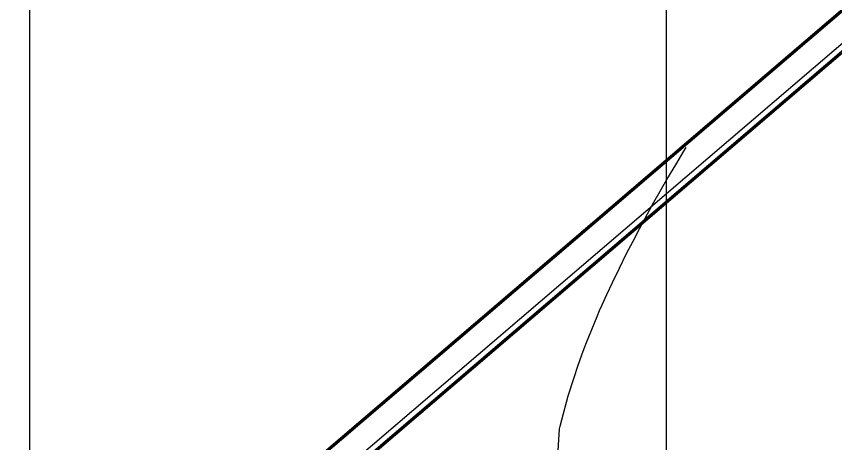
# Model space of a CAD drawing. Header units: millimetres. Extents: x 37412591 to 74834139, y 4258245 to 8527567.
# Drawn here: x 37413489 to 37414133, y 4261638 to 4261973 of the extents above; entities that cross this region are included whole.
import ezdxf

# ---------------------------------------------------------------- set-up
doc = ezdxf.new("R2010")
doc.units = ezdxf.units.MM
for name, color, linetype in [('6号煤底板等高线', 7, 'Continuous'), ('井田边界', 7, 'Continuous'), ('钻孔', 7, 'Continuous')]:
    doc.layers.add(name, color=color, linetype=linetype)
doc.layers.add('保安煤柱线', color=1, linetype='线圈线（保安煤柱线） ----0-----0----0-----0----0-----0--', lineweight=30)
doc.styles.get("Standard").update_dxf_attribs({"font": 'simfang.ttf', "width": 0.6667})
doc.linetypes.add('FENCELINE1', pattern='A,6.35,-2.54,[133,ltypeshp.shx,S=2.54,R=0,X=-2.54,Y=0],-2.54,25.4', length=36.83)
doc.linetypes.add('井田境界', pattern='A,10,-4,["+",Standard,S=4,R=0,X=-2,Y=-2],-4,10', length=28)
doc.linetypes.add('线圈线（保安煤柱线） ----0-----0----0-----0----0-----0--', pattern='A,14.5,-2,[133,ltypeshp.shx,S=0.5,R=0,X=0,Y=0],-3,25.4', length=44.9)

msp = doc.modelspace()

# ---------------------------------------------------------------- linework, layer by layer
at = {"color": 1, "linetype": 'FENCELINE1', "lineweight": 30, "ltscale": 2}
msp.add_line((37415664.8, 4263256.88, 4911.4), (37412934.63, 4260923.63, 4911.4), dxfattribs=at)
at = {"color": 1, "lineweight": 100, "ltscale": 10, "elevation": 1295.67}
msp.add_lwpolyline([(37413633.92, 4261260.19), (37413509.14, 4261408.06), (37414990.14, 4262673.74), (37415123.6, 4262517.44), (37414883.13, 4262194.51), (37414963.55, 4262099.32), (37414980.5, 4261829.13), (37414834.97, 4261709.37), (37414754.59, 4261757.6), (37414557.63, 4261595.53), (37414091.19, 4261078.21), (37413948.29, 4261167.05), (37413786.59, 4261178.42), (37413633.92, 4261260.19)], dxfattribs=at)
at = {"layer": '6号煤底板等高线', "elevation": 3681.95}
msp.add_lwpolyline([(37413907.61, 4261512.82), (37413915.95, 4261649.49), (37413916.45, 4261651.63), (37413917.68, 4261656.6), (37413918.96, 4261661.54), (37413921.36, 4261670.25), (37413922.8, 4261675.2), (37413924.27, 4261680.09), (37413925.77, 4261684.89), (37413927.29, 4261689.6), (37413930.35, 4261698.68), (37413933.51, 4261707.59), (37413935.34, 4261712.52), (37413937.13, 4261717.24), (37413938.89, 4261721.76), (37413941.17, 4261727.46), (37413945.4, 4261737.66), (37413947.38, 4261742.28), (37413949.39, 4261746.86), (37413953.02, 4261754.84), (37413957.52, 4261764.41), (37413962.9, 4261775.53), (37413968.61, 4261787), (37413973.62, 4261796.8), (37413978.92, 4261806.91), (37413985.03, 4261818.28), (37413990, 4261827.29), (37413994.99, 4261836.08), (37414000.25, 4261845.11), (37414007.17, 4261856.75), (37414013.55, 4261867.3), (37414015.32, 4261870.18)], dxfattribs=at)
at = {"layer": '井田边界', "color": 0, "linetype": '井田境界', "lineweight": 100, "ltscale": 5}
msp.add_lwpolyline([(37416043.52, 4261183.92), (37416053.51, 4260479.91), (37416104.51, 4259255.91), (37415890.51, 4258908.9), (37415461.5, 4258704.9), (37414915.5, 4258547.9), (37412906.49, 4260925.93), (37415678.53, 4263294.94)], close=True, dxfattribs=at)
at = {"layer": '保安煤柱线', "color": 1, "linetype": 'FENCELINE1', "lineweight": 30, "ltscale": 2}
msp.add_line((37415664.8, 4263256.88, 4911.4), (37412934.63, 4260923.63, 4911.4), dxfattribs=at)
at = {"layer": '钻孔'}
for p, q in [((37414000, 4258300.88, 4910.12), (37414000, 4263462.94, 4910.12)), ((37413500, 4258550.3, 4910.12), (37413500, 4262025.13, 4910.12))]:
    msp.add_line(p, q, dxfattribs=at)

doc.saveas('drawing.dxf')
